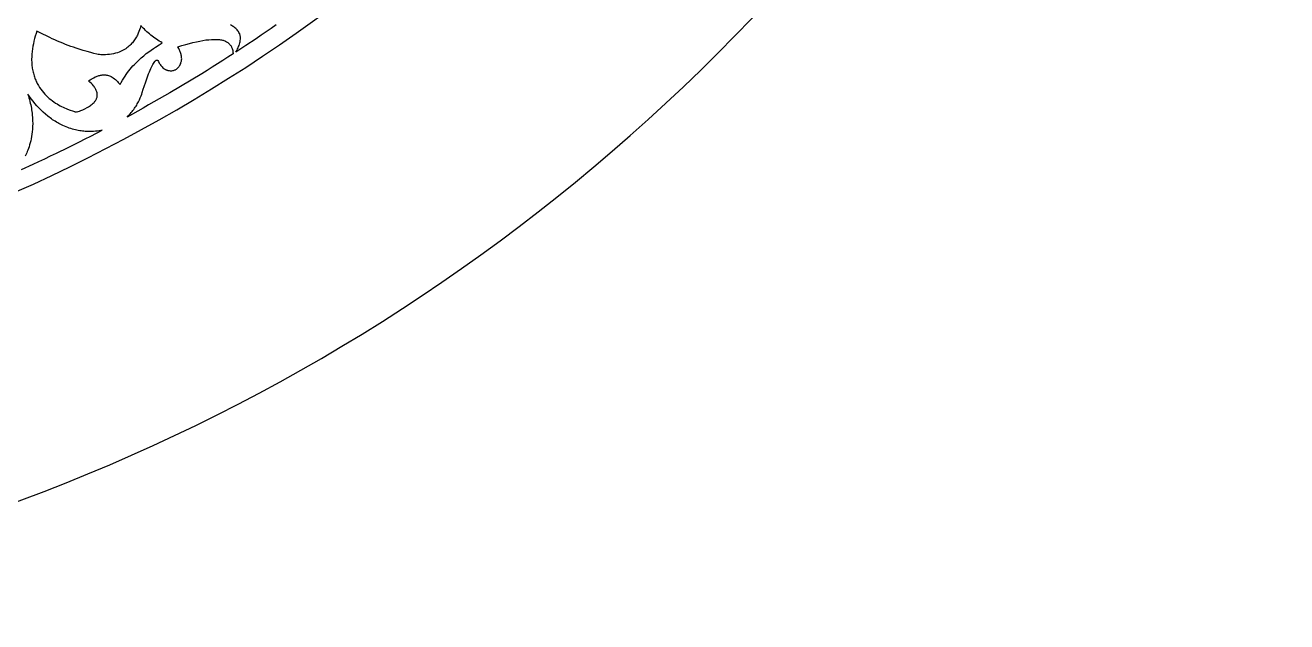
# Model space of a CAD drawing. Extents: x -540 to 540, y -540 to 540.
# Drawn here: x 189.2 to 540, y -540 to -374.1 of the extents above; entities that cross this region are included whole.
import ezdxf

# ---------------------------------------------------------------- set-up
doc = ezdxf.new("R2010")
doc.units = 0
doc.layers.add('LAYER_1', color=18, linetype='CONTINUOUS')
doc.layers.add('LAYER_2', color=174, linetype='CONTINUOUS')

msp = doc.modelspace()

# ---------------------------------------------------------------- linework, layer by layer
at = {"layer": 'LAYER_1'}
msp.add_lwpolyline([(0, 540, 0.414214), (-540, 0, 0.414214), (0, -540, 0.414214), (540, 0, 0.414214)], format="xyb", close=True, dxfattribs=at)
for points in [[(206.83, -389.57), (207.29, -389.26), (207.57, -389.07), (207.89, -388.88), (208.24, -388.68), (208.62, -388.49), (209.02, -388.32), (209.23, -388.24), (209.45, -388.16), (209.67, -388.1), (209.9, -388.04), (210.13, -387.98), (210.36, -387.94), (210.6, -387.91), (210.85, -387.89), (211.09, -387.89), (211.34, -387.89), (211.59, -387.91), (211.84, -387.95), (212.1, -388), (212.35, -388.07), (212.61, -388.15), (212.87, -388.26), (213.12, -388.38), (213.38, -388.53), (213.69, -388.73), (213.99, -388.96), (214.28, -389.2), (214.56, -389.46), (214.82, -389.73), (215.07, -390.02), (215.31, -390.31), (215.55, -390.6), (215.88, -390), (216.23, -389.41), (216.58, -388.84), (216.94, -388.3), (217.3, -387.77), (217.67, -387.27), (218.04, -386.78), (218.41, -386.31), (218.78, -385.86), (219.16, -385.43), (219.54, -385.01), (219.92, -384.62), (220.3, -384.23), (220.67, -383.87), (221.05, -383.52), (221.42, -383.18), (221.79, -382.86), (222.15, -382.56), (222.86, -381.98), (223.55, -381.47), (224.2, -380.99), (224.82, -380.57), (225.4, -380.19), (226.4, -379.53), (227.3, -378.95), (226.88, -378.72), (226.47, -378.48), (226.06, -378.23), (225.66, -377.97), (225.26, -377.7), (224.87, -377.42), (224.48, -377.13), (224.1, -376.84), (223.73, -376.53), (223.37, -376.22), (223.01, -375.9), (222.66, -375.57), (222.32, -375.23), (221.99, -374.89), (221.66, -374.54), (221.35, -374.18), (221.26, -374.52), (221.14, -374.92), (221, -375.35), (220.83, -375.82), (220.63, -376.31), (220.39, -376.83), (220.25, -377.09), (220.11, -377.35), (219.95, -377.62), (219.79, -377.89), (219.61, -378.16), (219.42, -378.42), (219.22, -378.69), (219.01, -378.95), (218.78, -379.21), (218.54, -379.46), (218.29, -379.71), (218.02, -379.95), (217.74, -380.19), (217.44, -380.42), (217.13, -380.63), (216.8, -380.84), (216.46, -381.04), (216.1, -381.23), (215.72, -381.4), (215.33, -381.56), (214.81, -381.74), (214.28, -381.9), (213.75, -382.03), (213.2, -382.14), (212.66, -382.22), (212.11, -382.28), (211.56, -382.33), (211.01, -382.35), (210.76, -382.35), (210.48, -382.33), (210.18, -382.3), (209.85, -382.26), (209.5, -382.2), (209.13, -382.13), (208.31, -381.95), (207.41, -381.71), (206.41, -381.43), (205.33, -381.11), (204.16, -380.74), (203.4, -380.5), (202.64, -380.24), (201.89, -379.97), (201.15, -379.7), (200.4, -379.41), (199.66, -379.12), (198.92, -378.81), (198.19, -378.5), (197.46, -378.18), (196.73, -377.86), (196.01, -377.52), (195.29, -377.18), (193.86, -376.48), (192.44, -375.75), (192.21, -376.43), (192, -377.12), (191.8, -377.82), (191.62, -378.52), (191.46, -379.24), (191.32, -379.95), (191.2, -380.67), (191.11, -381.4), (191.04, -382.12), (191, -382.84), (190.98, -383.57), (190.98, -383.93), (190.99, -384.29), (191.01, -384.65), (191.04, -385), (191.07, -385.36), (191.12, -385.72), (191.17, -386.07), (191.23, -386.42), (191.3, -386.77), (191.38, -387.12), (191.46, -387.47), (191.56, -387.81), (191.66, -388.14), (191.77, -388.47), (191.88, -388.79), (192, -389.1), (192.13, -389.41), (192.27, -389.71), (192.41, -390), (192.55, -390.29), (192.86, -390.84), (193.18, -391.37), (193.53, -391.88), (193.89, -392.36), (194.27, -392.82), (194.66, -393.26), (195.06, -393.67), (195.47, -394.07), (195.89, -394.44), (196.31, -394.79), (196.74, -395.12), (197.17, -395.43), (197.61, -395.73), (198.04, -396), (198.47, -396.26), (198.9, -396.49), (199.32, -396.71), (199.74, -396.92), (200.15, -397.11), (200.54, -397.28), (200.92, -397.44), (201.65, -397.71), (202.3, -397.93), (202.88, -398.1), (203, -398.14), (203.13, -398.19), (203.25, -398.22), (203.32, -398.23), (203.38, -398.23), (203.47, -398.22), (203.65, -398.17), (203.91, -398.09), (204.26, -397.97), (204.69, -397.81), (205.19, -397.59), (205.78, -397.32), (206.43, -396.98), (206.81, -396.77), (207.05, -396.62), (207.3, -396.45), (207.56, -396.26), (207.83, -396.04), (208.09, -395.8), (208.35, -395.54), (208.47, -395.4), (208.58, -395.25), (208.69, -395.1), (208.79, -394.94), (208.89, -394.78), (208.97, -394.61), (209.04, -394.44), (209.11, -394.26), (209.16, -394.08), (209.2, -393.89), (209.22, -393.7), (209.23, -393.5), (209.22, -393.3), (209.2, -393.09), (209.16, -392.88), (209.1, -392.66), (209.03, -392.43), (208.94, -392.21), (208.83, -392), (208.72, -391.78), (208.6, -391.58), (208.46, -391.38), (208.32, -391.18), (208.18, -390.99), (207.86, -390.61), (207.53, -390.25), (207.18, -389.91)], [(217.5, -399.62), (217.81, -399.32), (218.11, -399.02), (218.4, -398.71), (218.66, -398.41), (218.92, -398.11), (219.16, -397.8), (219.39, -397.5), (219.61, -397.19), (219.81, -396.89), (220.01, -396.59), (220.19, -396.29), (220.36, -395.99), (220.67, -395.41), (220.95, -394.83), (221.19, -394.28), (221.4, -393.75), (221.59, -393.24), (221.75, -392.76), (222.02, -391.89), (222.25, -391.18), (222.7, -389.88), (223.12, -388.68), (223.52, -387.59), (223.72, -387.08), (223.91, -386.61), (224.1, -386.17), (224.29, -385.75), (224.48, -385.37), (224.66, -385.02), (224.85, -384.71), (225.03, -384.43), (225.22, -384.18), (225.41, -383.97), (225.46, -383.93), (225.53, -383.89), (225.61, -383.85), (225.71, -383.82), (225.81, -383.8), (225.9, -383.81), (225.95, -383.83), (226, -383.85), (226.04, -383.88), (226.08, -383.93), (226.26, -384.22), (226.48, -384.6), (226.6, -384.81), (226.74, -385.03), (226.9, -385.25), (227.07, -385.47), (227.26, -385.69), (227.48, -385.9), (227.71, -386.1), (227.83, -386.19), (227.97, -386.28), (228.1, -386.36), (228.25, -386.43), (228.4, -386.5), (228.56, -386.57), (228.72, -386.62), (228.89, -386.67), (229.07, -386.7), (229.26, -386.73), (229.51, -386.75), (229.75, -386.76), (229.98, -386.75), (230.2, -386.72), (230.4, -386.67), (230.6, -386.61), (230.78, -386.54), (230.95, -386.46), (231.12, -386.37), (231.27, -386.27), (231.41, -386.16), (231.54, -386.04), (231.67, -385.91), (231.78, -385.79), (231.89, -385.65), (231.99, -385.52), (232.16, -385.25), (232.3, -384.98), (232.42, -384.72), (232.51, -384.49), (232.62, -384.12), (232.66, -383.94), (232.69, -383.7), (232.7, -383.45), (232.69, -383.2), (232.68, -382.95), (232.65, -382.7), (232.6, -382.46), (232.55, -382.21), (232.48, -381.96), (232.41, -381.72), (232.32, -381.48), (232.23, -381.24), (232.13, -381), (231.9, -380.55), (231.66, -380.11), (232.76, -379.76), (233.82, -379.44), (234.85, -379.15), (235.84, -378.9), (236.8, -378.67), (237.72, -378.48), (238.6, -378.33), (239.44, -378.2), (240.24, -378.11), (240.99, -378.05), (241.35, -378.03), (241.69, -378.02), (242.03, -378.02), (242.35, -378.02), (242.66, -378.04), (242.95, -378.06), (243.24, -378.09), (243.51, -378.13), (243.76, -378.18), (244.01, -378.23), (244.24, -378.29), (244.45, -378.36), (244.7, -378.46), (244.92, -378.56), (245.14, -378.67), (245.33, -378.79), (245.51, -378.92), (245.68, -379.05), (245.84, -379.19), (245.98, -379.33), (246.11, -379.47), (246.23, -379.62), (246.34, -379.77), (246.43, -379.92), (246.52, -380.07), (246.6, -380.22), (246.73, -380.52), (246.82, -380.81), (246.89, -381.09), (246.94, -381.34), (246.97, -381.57), (246.99, -381.91), (246.99, -382.07), (245.55, -383.01), (244.11, -383.94), (242.66, -384.86), (241.21, -385.77), (239.75, -386.68), (238.29, -387.58), (235.35, -389.36), (232.4, -391.11), (229.44, -392.85), (226.47, -394.57), (223.49, -396.27), (222, -397.12), (220.51, -397.97), (219.01, -398.8)]]:
    msp.add_lwpolyline(points, close=True, dxfattribs=at)
for points in [[(259.02, -374.02), (257.63, -374.99), (256.23, -375.95), (254.82, -376.9), (253.41, -377.85), (250.58, -379.72), (247.74, -381.58), (247.92, -381.29), (248.09, -380.99), (248.25, -380.68), (248.4, -380.36), (248.54, -380.03), (248.67, -379.69), (248.78, -379.35), (248.88, -379.01), (248.95, -378.67), (249.01, -378.32), (249.04, -377.98), (249.04, -377.64), (249.02, -377.31), (249, -377.15), (248.97, -376.98), (248.93, -376.82), (248.88, -376.67), (248.83, -376.51), (248.76, -376.36), (248.63, -376.11), (248.49, -375.87), (248.32, -375.64), (248.14, -375.42), (247.94, -375.22), (247.73, -375.02), (247.51, -374.84), (247.28, -374.66), (247.04, -374.49), (246.8, -374.32), (246.3, -374)], [(188.16, -414.21), (191.38, -412.74), (193, -411.99), (194.61, -411.23), (196.23, -410.46), (197.86, -409.68), (201.09, -408.09), (204.28, -406.51), (205.87, -405.71), (207.45, -404.91), (209.02, -404.1), (210.58, -403.28), (210.19, -403.36), (209.75, -403.45), (209.26, -403.52), (208.73, -403.58), (208.16, -403.63), (207.54, -403.66), (206.89, -403.66), (206.2, -403.64), (205.85, -403.62), (205.48, -403.59), (205.11, -403.55), (204.73, -403.5), (204.34, -403.44), (203.95, -403.37), (203.55, -403.29), (203.14, -403.2), (202.73, -403.09), (202.31, -402.98), (201.88, -402.85), (201.45, -402.71), (201.02, -402.55), (200.57, -402.38), (200.13, -402.2), (199.68, -402), (199.31, -401.82), (198.94, -401.64), (198.58, -401.45), (198.22, -401.25), (197.87, -401.04), (197.51, -400.82), (197.17, -400.6), (196.82, -400.37), (196.48, -400.13), (196.15, -399.89), (195.82, -399.64), (195.49, -399.39), (194.85, -398.85), (194.22, -398.3), (193.62, -397.73), (193.03, -397.13), (192.46, -396.52), (191.91, -395.89), (191.38, -395.25), (190.88, -394.59), (190.39, -393.93), (189.92, -393.25), (190.08, -393.76), (190.23, -394.27), (190.37, -394.77), (190.5, -395.26), (190.61, -395.75), (190.72, -396.23), (190.81, -396.7), (190.9, -397.17), (190.97, -397.63), (191.04, -398.08), (191.1, -398.53), (191.15, -398.97), (191.22, -399.82), (191.26, -400.66), (191.27, -401.46), (191.26, -402.24), (191.21, -402.98), (191.15, -403.7), (191.07, -404.39), (190.97, -405.05), (190.85, -405.67), (190.72, -406.27), (190.57, -406.84), (190.42, -407.38), (190.26, -407.88), (190.1, -408.36), (189.94, -408.8), (189.77, -409.21), (189.61, -409.58), (189.45, -409.93), (189.16, -410.51)]]:
    msp.add_lwpolyline(points, dxfattribs=at)
at = {"layer": 'LAYER_2'}
msp.add_lwpolyline([(460, 0, 0.414214), (0, 460, 0.414214), (-460, 0, 0.414214), (0, -460, 0.414214)], format="xyb", close=True, dxfattribs=at)

doc.saveas('drawing.dxf')
